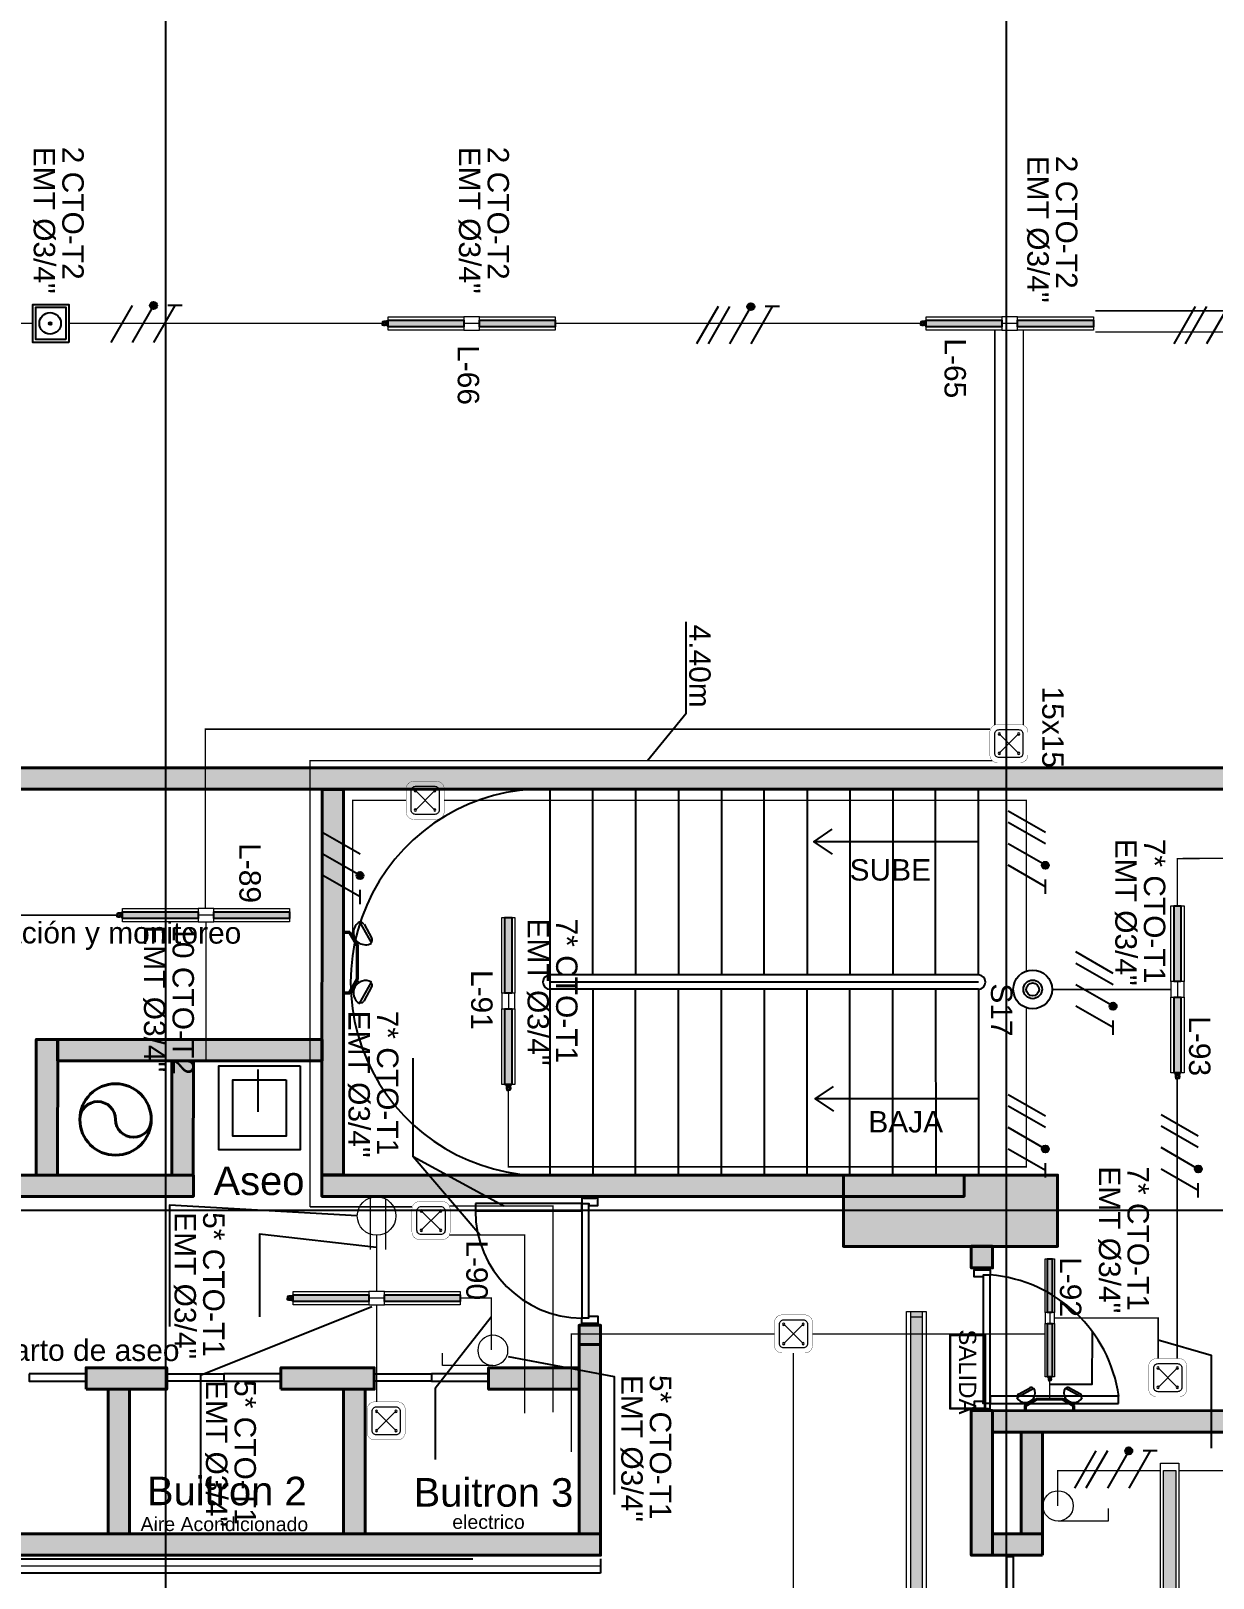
# Model space of a CAD drawing. Header units: millimetres. Extents: x -629 to 509, y -240 to 968.
# Drawn here: x 259.35 to 267.63, y 54.37 to 65.2 of the extents above; entities that cross this region are included whole.
import ezdxf
from ezdxf.lldxf.tags import DXFTag

# ---------------------------------------------------------------- set-up
doc = ezdxf.new("R2010")
doc.units = ezdxf.units.MM
for name, pattern in [('CONTINUA', [0]), ('DASHED2', [9.525, 6.35, -3.175]), ('HIDDEN', [9.525, 6.35, -3.175]), ('LÍNEAS_OCULTASX2', [0.75, 0.5, -0.25])]:
    doc.linetypes.add(name, pattern=pattern)
for name, color, linetype in [('-ALAMBRADO', 7, 'Continuous'), ('-CN-GYD-ILUMINACION-EM', 1, 'Continuous'), ('-CN-GYD-TEXTOS', 7, 'Continuous'), ('1amobla', 252, 'Continuous'), ('A-HATCH CONCRETO', 7, 'Continuous'), ('AMOBLAMIENTO', 253, 'Continuous'), ('AREA PARQUEO', 253, 'Continuous'), ('CAJA DE PASO', 86, 'Continuous'), ('GG_EMERGENCIA 03', 1, 'Continuous'), ('GG_LUMINARIA LED HERMETICA', 1, 'Continuous'), ('GG_PISO 2', 8, 'Continuous'), ('GG_PISO 3', 8, 'Continuous'), ('GG_PISO 4', 8, 'Continuous'), ('HACHTCOLUMNA', 252, 'Continuous'), ('LUMINARIA DE EMERGENCIA', 5, 'Continuous'), ('LUZ LED INDIRECTA', 7, 'Continuous'), ('PROYECCION', 251, 'DASHED2'), ('SENSOR MOVIMIENTO', 3, 'Continuous')]:
    doc.layers.add(name, color=color, linetype=linetype)
for name, color, linetype, lineweight in [('-CN-GYD-INTERRUPTORES DE PARED', 3, 'Continuous', 20), ('-CN-GYD-LUMINARIA CINTA LED', 4, 'Continuous', 18), ('-CN-GYD-TOMACORRIENTES', 1, 'Continuous', 18), ('-CN-GYD-TUBERÍA PRINCIPAL ILUMINACION', 5, 'Continuous', 5), ('-CN-GYD-TUBERÍA TOMACORRIENTE PVC', 86, 'Continuous', 18), ('-EL-Texto Tomas', 7, 'Continuous', 0), ('_TEXTO', 7, 'Continuous', 9), ('Estructura', 250, 'Continuous', 40), ('L', 7, 'Continuous', 15), ('LUMINARIA DE EMERGENCIA PARA SOBREPONER', 7, 'Continuous', 25), ('Muro', 250, 'Continuous', 40), ('TEXTOS', 250, 'Continuous', 20), ('Vidrio', 254, 'Continuous', 30)]:
    doc.layers.add(name, color=color, linetype=linetype, lineweight=lineweight)
doc.layers.add('DIM-25', color=7, linetype='Continuous', true_color=0xb5b5b5, plot=False)
for name, color, linetype, true_color in [('F-2', 7, 'Continuous', 0xc4c4c4), ('JCA_HATCH 254', 7, 'Continuous', 0xd1d1d1), ('MUEBLE', 7, 'Continuous', 0xcfcfcf)]:
    doc.layers.add(name, color=color, linetype=linetype, true_color=true_color)
doc.styles.add('GYD', font='arial.ttf', dxfattribs={"height": 2.5})
doc.styles.add('ROMANS', font='arial.ttf')
doc.styles.get("Standard").update_dxf_attribs({"font": 'arial.ttf'})
tags = doc.linetypes.add('EMT_LINE', pattern='A,0.5,-0.2,["EMT",Standard,S=0.1,R=0,X=-0.1,Y=-0.05],-0.25', length=0.95).pattern_tags.tags
tags[6] = DXFTag(74, 10)
pattern_1 = [(270, (73.633, -1.35), (10.40324, -6.00631), [1.50158, -10.51105]), (360, (73.6335, -2.101), (10.40324, 6.00631), [0.75079, -20.05569]), (360, (73.6335, -2.289), (10.40324, 6.00631), [0.60063, -20.20584]), (360, (73.6335, -1.9134), (10.40324, 6.00631), [0.60063, -20.20584]), (330, (73.633, -2.477), (10.40324, 6.00631), [0.4805, -11.53212]), (30, (73.633, -1.726), (4e-09, 12.01262), [0.4805, -11.53212])]
pattern_2 = [(0, (0, 0), (0, 6.985), [5.08, -1.905]), (90, (0, 0), (-6.985, 4e-16), [5.08, -1.905])]

# ---------------------------------------------------------------- blocks, each defined once
blk = doc.blocks.new('GG_HERMETICA')
h = blk.add_hatch()
h.set_pattern_fill('SWAMP', color=252, scale=0.472938, angle=270)
h.set_pattern_definition(pattern_1)
h.paths.add_polyline_path([(-20, -30), (-20, 17), (-550, 17), (-550, -30)])
h = blk.add_hatch()
h.set_pattern_fill('SWAMP', color=252, scale=0.472938, angle=270)
h.set_pattern_definition(pattern_1)
h.paths.add_polyline_path([(620, -30), (620, 17), (90, 17), (90, -30)])
at = {"layer": '-CN-GYD-INTERRUPTORES DE PARED', "color": 1, "extrusion": (0, 0, -1)}
for p, q in [((-550, -53), (-550, 40)), ((-550, 40), (-525, 40)), ((-525, 40), (-20, 40)), ((90, 40), (620, 40)), ((620, 40), (620, -53)), ((-20, -53), (-550, -53)), ((594, -53), (90, -53)), ((620, -53), (594, -53))]:
    blk.add_line(p, q, dxfattribs=at)
at = {"layer": '-CN-GYD-INTERRUPTORES DE PARED', "color": 1}
for p, q in [((90, 40), (-20, 40)), ((-20, 40), (-20, -53)), ((90, -53), (90, 40)), ((622, 6), (620, 6)), ((620, 6), (620, -6)), ((622, 10), (623, 11)), ((622, 8), (622, 10)), ((622, 7), (622, 8)), ((622, 5), (622, 7)), ((622, -6), (622, 6)), ((623, 4), (622, 5)), ((622, -3), (623, 1)), ((623, 11), (623, 11)), ((623, 11), (630, 11)), ((623, 1), (623, 4)), ((623, 1), (623, 1)), ((630, 11), (630, 6)), ((630, 6), (631, 6)), ((631, 6), (631, 9)), ((631, 9), (639, 9)), ((639, 9), (639, 6)), ((639, 6), (640, 6)), ((640, 10), (650, 10)), ((640, 6), (640, 10)), ((650, 10), (652, 8)), ((652, 8), (656, 8)), ((656, 8), (658, 8)), ((658, 8), (661, 5)), ((661, 5), (661, -6)), ((-20, -6), (90, -6)), ((620, -19), (620, -6)), ((622, -19), (620, -19)), ((622, -6), (622, -3)), ((622, -6), (622, -9)), ((622, -6), (622, -19)), ((622, -9), (623, -13)), ((623, -17), (622, -18)), ((622, -18), (622, -19)), ((622, -19), (622, -21)), ((622, -21), (622, -22)), ((622, -22), (623, -24)), ((623, -13), (623, -14)), ((623, -14), (623, -17)), ((623, -24), (623, -24)), ((623, -24), (630, -24)), ((630, -24), (630, -19)), ((630, -19), (631, -19)), ((631, -19), (631, -22)), ((631, -22), (639, -22)), ((639, -22), (639, -19)), ((639, -19), (640, -19)), ((640, -19), (640, -22)), ((640, -22), (650, -22)), ((650, -22), (652, -20)), ((652, -20), (656, -20)), ((656, -20), (658, -20)), ((658, -20), (661, -17)), ((661, -17), (661, -6))]:
    blk.add_line(p, q, dxfattribs=at)
for points in [[(623, 4), (630, 4)], [(623, 1), (630, 1)], [(629, 11), (629, 4), (629, 1), (629, -6)], [(630, 6), (630, -6)], [(631, 6), (631, -6)], [(639, 2), (631, 2)], [(639, 6), (639, -6)], [(640, 6), (640, -6)], [(640, 1), (650, 1), (650, 3), (640, 3)], [(650, 3), (652, 5)], [(650, 1), (652, -3)], [(652, 8), (652, -6)], [(-20, -53), (90, -53)], [(623, -14), (630, -14)], [(623, -17), (630, -17)], [(629, -24), (629, -17), (629, -14), (629, -6)], [(630, -19), (630, -6)], [(631, -19), (631, -6)], [(639, -15), (631, -15)], [(639, -19), (639, -6)], [(640, -19), (640, -6)], [(640, -14), (650, -14), (650, -15), (640, -15)], [(650, -14), (652, -10)], [(650, -15), (652, -17)], [(652, -20), (652, -6)]]:
    blk.add_lwpolyline(points, dxfattribs=at)
at = {"color": 1}
for points in [[(-20, 17), (-20, -30), (-550, -30), (-550, 17)], [(620, 17), (620, -30), (90, -30), (90, 17)]]:
    blk.add_lwpolyline(points, close=True, dxfattribs=at)
blk = doc.blocks.new('3x')
at = {"layer": '-ALAMBRADO'}
h = blk.add_hatch(color=256, dxfattribs=at)
edge = h.paths.add_edge_path()
edge.add_arc((0.078, 0.13), 0.025, 0, 360)
for p, q in [((-0.152, 0.13), (-0.302, -0.13)), ((-0.072, 0.13), (-0.222, -0.13)), ((0.078, 0.13), (-0.072, -0.13)), ((0.228, 0.13), (0.078, -0.13))]:
    blk.add_line(p, q, dxfattribs=at)
blk.add_lwpolyline([(0.278, 0.13), (0.178, 0.13)], dxfattribs=at)
blk.add_circle((0.078, 0.13), 0.025, dxfattribs=at)
blk = doc.blocks.new('*U60')
at = {"layer": '-ALAMBRADO'}
blk.add_blockref('3x', (0, 0), dxfattribs=at)
blk = doc.blocks.new('Caja de paso')
at = {"layer": '-CN-GYD-TUBERÍA TOMACORRIENTE PVC', "const_width": 0.00173}
blk.add_lwpolyline([(-0.1111, 0.0667), (-0.1111, -0.0667, 0.414214), (-0.0667, -0.1111), (0.0667, -0.1111, 0.414214), (0.1111, -0.0667), (0.1111, 0.0667, 0.414214), (0.0667, 0.1111), (-0.0667, 0.1111, 0.414214)], format="xyb", close=True, dxfattribs=at)
at = {"layer": '-CN-GYD-TUBERÍA TOMACORRIENTE PVC'}
blk.add_lwpolyline([(-0.0566, -0.0819), (0.0566, -0.0819, 0.414214), (0.0819, -0.0566), (0.0819, 0.0566, 0.414214), (0.0566, 0.0819), (-0.0566, 0.0819, 0.414214), (-0.0819, 0.0566), (-0.0819, -0.0566, 0.414214)], format="xyb", close=True, dxfattribs=at)
at = {"layer": '-CN-GYD-TUBERÍA TOMACORRIENTE PVC', "linetype": 'LÍNEAS_OCULTASX2'}
for points in [[(-0.0566, 0.0566), (0.0566, -0.0566)], [(0.0566, 0.0566), (-0.0566, -0.0566)]]:
    blk.add_lwpolyline(points, dxfattribs=at)
at = {"layer": '-CN-GYD-TUBERÍA TOMACORRIENTE PVC'}
for centre in [(-0.0566, 0.0566), (0.0566, 0.0566), (-0.0566, -0.0566), (0.0566, -0.0566)]:
    blk.add_circle(centre, 0.00665, dxfattribs=at)
blk = doc.blocks.new('*U67')
at = {"layer": '-CN-GYD-ILUMINACION-EM', "ltscale": 0.3}
for p, q in [((-145, 270), (-200, 170)), ((-114, 285), (-197, 136)), ((-119, 277), (-119, 277)), ((-193, 144), (-193, 144)), ((-145, -270), (-200, -170)), ((-114, -285), (-197, -136)), ((-193, -144), (-193, -144)), ((-119, -277), (-119, -277))]:
    blk.add_line(p, q, dxfattribs=at)
at = {"layer": '-CN-GYD-ILUMINACION-EM'}
for p, q in [((0, 217), (-46, 217)), ((0, -217), (0, 217)), ((-104, 116), (-104, -116)), ((-94, 114), (-94, -114)), ((0, 207), (-40, 207)), ((-40, -207), (0, -207)), ((-46, -217), (0, -217))]:
    blk.add_line(p, q, dxfattribs=at)
for points in [[(-46, 217), (-104, 116)], [(-96, 130), (-110, 138)], [(-40, 207), (-94, 114)], [(-56, 199), (-70, 208)], [(-96, -130), (-110, -138)], [(-46, -217), (-104, -116)], [(-40, -207), (-94, -114)], [(-56, -199), (-70, -208)]]:
    blk.add_lwpolyline(points, dxfattribs=at)
at = {"layer": '-CN-GYD-ILUMINACION-EM', "ltscale": 0.3}
for centre, radius, start, end in [((-156, 211), 85.5, 240.9715, 60.9715), ((-128, 260), 19.1, 60.9715, 150.9715), ((-183, 161), 19.1, 150.9715, 240.9715), ((-183, -161), 19.1, 119.0285, 209.0285), ((-156, -211), 85.5, 299.0285, 119.0285), ((-128, -260), 19.1, 209.0285, 299.0285)]:
    blk.add_arc(centre, radius, start, end, dxfattribs=at)
at = {"layer": '-CN-GYD-TEXTOS', "style": 'GYD'}
blk.add_attdef('5', (-68, -406), '', height=125, rotation=90, dxfattribs=at)
blk = doc.blocks.new('Tomas BD1')
at = {"lineweight": 0}
blk.add_line((0.115, -0.318), (0.115, 0.588), dxfattribs=at)
blk.add_lwpolyline([(-0.154, -0.297), (-0.154, 0.588)], dxfattribs=at)
blk.add_circle((0, 0), 0.338, dxfattribs=at)
at = {"layer": '-EL-Texto Tomas', "color": 7, "style": 'ROMANS'}
for tag, p, height, flags in [('POTENCIA(W)', (0.878, 0.595), 0.321, 9), ('TABLERO', (0.316, 0.654), 0.273, 8), ('CTO', (-0.059, 0.65), 0.273, 8)]:
    blk.add_attdef(tag, p, '', height=height, rotation=90, dxfattribs=dict(at, flags=flags))
at = {"layer": '-EL-Texto Tomas', "style": 'ROMANS', "flags": 9}
blk.add_attdef('USO', (-0.84, 0.589), '', height=0.35, rotation=90, dxfattribs=at)
blk = doc.blocks.new('O6C20-MDW')
at = {"layer": 'SENSOR MOVIMIENTO'}
for radius in [129, 62.1, 43.1]:
    blk.add_circle((63166, 32657), radius, dxfattribs=at)
blk = doc.blocks.new('A$Cc7fbbbd8')
at = {"layer": 'GG_EMERGENCIA 03', "ltscale": 0.3}
h = blk.add_hatch(dxfattribs=at)
h.set_pattern_fill('ANSI31', color=256, scale=0.0005, angle=90)
h.set_pattern_definition([(135, (0.0614115, 0.0595737), (-0.00112253, -0.00112253), [])])
edge = h.paths.add_edge_path()
edge.add_arc((0.0614, 0.1), 0.00475, 0, 360)
for points in [[(-0.005, 0.0348), (-0.005, 0.1606), (0.1278, 0.1606), (0.1278, 0.0348)], [(0.005, 0.0448), (0.005, 0.1506), (0.1178, 0.1506), (0.1178, 0.0448)]]:
    blk.add_lwpolyline(points, close=True, dxfattribs=at)
for radius in [0.0376, 0.00475]:
    blk.add_circle((0.0614, 0.1), radius, dxfattribs=at)
blk = doc.blocks.new('Salida_3.8W')
h = blk.add_hatch()
h.set_pattern_fill('ANGLE', color=256)
h.set_pattern_definition(pattern_2)
h.paths.add_polyline_path([(0.434, -0.01), (0.434, 0.303), (-0.434, 0.303), (-0.434, -0.01)])
h.paths.add_polyline_path([(-0.424, 0), (-0.424, 0.293), (0.424, 0.293), (0.424, 0)], flags=16)
h = blk.add_hatch()
h.set_pattern_fill('ANGLE', color=256)
h.set_pattern_definition(pattern_2)
h.paths.add_polyline_path([(0.434, -0.01), (0.434, 0.303), (-0.434, 0.303), (-0.434, -0.01)])
h.paths.add_polyline_path([(-0.424, 0), (-0.424, 0.293), (0.424, 0.293), (0.424, 0)], flags=16)
at = {"layer": 'L'}
h = blk.add_hatch(dxfattribs=at)
h.set_pattern_fill('ANGLE', color=3)
h.set_pattern_definition([(0, (-44.6785, -37.2514), (0, 6.985), [5.08, -1.905]), (90, (-44.6785, -37.2514), (-6.985, 4e-16), [5.08, -1.905])])
h.paths.add_polyline_path([(0.434, -0.01), (0.434, 0.303), (-0.434, 0.303), (-0.434, -0.01)])
h.paths.add_polyline_path([(-0.424, 0), (-0.424, 0.293), (0.424, 0.293), (0.424, 0)], flags=16)
h = blk.add_hatch(color=3, dxfattribs=at)
h.paths.add_polyline_path([(0.434, -0.01), (0.434, 0.303), (-0.434, 0.303), (-0.434, -0.01)])
h.paths.add_polyline_path([(-0.424, 0), (-0.424, 0.293), (0.424, 0.293), (0.424, 0)], flags=16)
at = {"layer": 'L', "color": 3}
for points in [[(-0.434, 0.303), (0.434, 0.303), (0.434, -0.01), (-0.434, -0.01)], [(-0.424, 0.293), (0.424, 0.293), (0.424, 0), (-0.424, 0)]]:
    blk.add_lwpolyline(points, close=True, dxfattribs=at)
at = {"layer": 'L', "color": 3, "insert": (0, 0.146, 712.661), "char_height": 0.15, "width": 0.84839, "attachment_point": 5}
blk.add_mtext('\\pxqc;SALIDA', dxfattribs=at)
blk = doc.blocks.new('2x')
at = {"layer": '-ALAMBRADO'}
h = blk.add_hatch(color=256, dxfattribs=at)
edge = h.paths.add_edge_path()
edge.add_arc((0.075, 0.13), 0.025, 0, 360)
for p, q in [((-0.075, 0.13), (-0.225, -0.13)), ((0.075, 0.13), (-0.075, -0.13)), ((0.225, 0.13), (0.075, -0.13))]:
    blk.add_line(p, q, dxfattribs=at)
blk.add_lwpolyline([(0.275, 0.13), (0.175, 0.13)], dxfattribs=at)
blk.add_circle((0.075, 0.13), 0.025, dxfattribs=at)
blk = doc.blocks.new('*U63')
at = {"layer": '-ALAMBRADO'}
blk.add_blockref('2x', (0, 0), dxfattribs=at)
blk = doc.blocks.new('A$C10cdf836')
at = {"layer": '-CN-GYD-INTERRUPTORES DE PARED', "color": 3, "extrusion": (0, 0, -1)}
for p, q in [((0, -0.211), (0, -0.125)), ((0.353, -0.211), (0, -0.211))]:
    blk.add_line(p, q, dxfattribs=at)
blk.add_circle((-0.353, -0.106), 0.106, dxfattribs=at)
blk = doc.blocks.new('Luminaria Lineal lumen')
at = {"layer": '-CN-GYD-INTERRUPTORES DE PARED'}
h = blk.add_hatch(dxfattribs=at)
h.set_pattern_fill('SWAMP', color=252, scale=0.5, angle=90)
h.set_pattern_definition([(90, (-99.318, -5.545), (-10.99852, 6.35), [1.5875, -11.1125]), (180, (-99.3185, -4.7517), (-10.99852, -6.35), [0.79375, -21.2033]), (180, (-99.3185, -4.553), (-10.99852, -6.35), [0.635, -21.36205]), (180, (-99.3185, -4.95), (-10.99852, -6.35), [0.635, -21.36205]), (150, (-99.318, -4.355), (-10.99852, -6.35), [0.508, -12.192]), (210, (-99.318, -5.149), (-5e-09, -12.7), [0.508, -12.192])])
h.paths.add_polyline_path([(-560, 25), (-560, -25), (560, -25), (560, 25)])
at = {"layer": '-CN-GYD-INTERRUPTORES DE PARED', "color": 4}
for points in [[(-571.9, -37), (-571.9, 37), (571.9, 37), (571.9, -37)], [(-560, -25), (-560, 25), (560, 25), (560, -25)]]:
    blk.add_lwpolyline(points, close=True, dxfattribs=at)
blk = doc.blocks.new('A$Cfe640b9a')
at = {"layer": '-CN-GYD-INTERRUPTORES DE PARED'}
h = blk.add_hatch(dxfattribs=at)
h.set_pattern_fill('SWAMP', color=252, scale=0.5, angle=90)
h.set_pattern_definition([(270, (-2.052306, -0.42678), (0.0663011, -0.0153116), [0.0038279, -0.02679527]), (5e-10, (-2.052306, -0.428697), (0.06630109, 0.01531158), [0.00478487, -0.1278173]), (5e-10, (-2.052306, -0.429175), (0.06630109, 0.01531158), [0.0038279, -0.1287743]), (5e-10, (-2.052306, -0.428218), (0.06630109, 0.01531158), [0.0038279, -0.1287743]), (346.9961, (-2.052306, -0.429654), (0.0663011, 0.01531158), [0.00272185, -0.0653243]), (13.0039, (-2.052306, -0.42774), (3e-11, 0.03062316), [0.00272185, -0.0653243])])
h.paths.add_polyline_path([(0.391, -0.5006), (0.391, -0.4212), (-6.0268, -0.4212), (-6.0268, -0.5006)])
h.paths.add_polyline_path([(0.391, -0.4303), (0.391, -0.4823), (0.391, -0.4417)], flags=17)
at = {"layer": '-CN-GYD-INTERRUPTORES DE PARED', "color": 4}
for p, q in [((-6.0583, -0.5293), (-6.0583, -0.3925)), ((-6.0583, -0.3925), (0.391, -0.3925)), ((0.391, -0.3925), (0.391, -0.5293)), ((-6.0268, -0.5006), (-6.0268, -0.4212)), ((-6.0268, -0.4212), (0.391, -0.4212)), ((0.357, -0.4212), (0.357, -0.5006)), ((0.391, -0.5293), (-6.0583, -0.5293)), ((0.391, -0.5006), (-6.0268, -0.5006))]:
    blk.add_line(p, q, dxfattribs=at)
blk = doc.blocks.new('estructura etapa 3')
at = {"layer": 'HACHTCOLUMNA', "transparency": 33554687}
h = blk.add_hatch(color=256, dxfattribs=at)
h.paths.add_polyline_path([(-91.651, -6658.124), (-91.651, -6657.624), (-92.35, -6657.624), (-92.35, -6658.124)])
h.paths.add_polyline_path([(-49.354, -6658.124), (-49.354, -6657.624), (-50.055, -6657.624), (-50.055, -6658.124)])
h.paths.add_polyline_path([(-56.053, -6658.124), (-56.053, -6657.624), (-56.753, -6657.624), (-56.753, -6658.124)])
h.paths.add_polyline_path([(-76.45, -6659.124), (-76.95, -6659.124), (-76.95, -6657.624), (-76.45, -6657.624)])
h.paths.add_polyline_path([(-83.95, -6659.124), (-84.45, -6659.124), (-84.45, -6657.624), (-83.95, -6657.624)])
h.paths.add_polyline_path([(-60.452, -6659.124), (-60.952, -6659.124), (-60.952, -6657.624), (-60.452, -6657.624)])
h.paths.add_polyline_path([(-67.95, -6659.124), (-68.45, -6659.124), (-68.45, -6657.624), (-67.95, -6657.624)])
h.paths.add_polyline_path([(-91.85, -6668.199), (-91.851, -6667.599), (-92.35, -6667.599), (-92.349, -6668.199)])
h.paths.add_polyline_path([(-49.354, -6668.199), (-49.354, -6667.599), (-49.854, -6667.599), (-49.854, -6668.199)])
h.paths.add_polyline_path([(-56.154, -6668.149), (-56.154, -6667.649), (-56.854, -6667.649), (-56.854, -6668.149)])
h.paths.add_polyline_path([(-59.952, -6667.649), (-59.952, -6668.149), (-61.452, -6668.149), (-61.452, -6667.649)])
h.paths.add_polyline_path([(-75.95, -6667.649), (-75.95, -6668.149), (-77.45, -6668.149), (-77.45, -6667.649)])
h.paths.add_polyline_path([(-68.95, -6667.649), (-68.95, -6668.149), (-67.45, -6668.149), (-67.45, -6667.649)])
h.paths.add_polyline_path([(-84.95, -6667.649), (-84.95, -6668.149), (-83.45, -6668.149), (-83.45, -6667.649)])
h.paths.add_polyline_path([(-91.85, -6676.199), (-91.85, -6675.599), (-92.349, -6675.599), (-92.349, -6676.199)])
h.paths.add_polyline_path([(-49.354, -6676.199), (-49.354, -6675.599), (-49.854, -6675.599), (-49.854, -6676.199)])
h.paths.add_polyline_path([(-56.154, -6676.149), (-56.154, -6675.649), (-56.754, -6675.649), (-56.754, -6676.149)])
h.paths.add_polyline_path([(-59.952, -6675.649), (-59.952, -6676.149), (-61.452, -6676.149), (-61.452, -6675.649)])
h.paths.add_polyline_path([(-75.95, -6675.649), (-75.95, -6676.149), (-77.45, -6676.149), (-77.45, -6675.649)])
h.paths.add_polyline_path([(-68.95, -6675.649), (-68.95, -6676.149), (-67.45, -6676.149), (-67.45, -6675.649)])
h.paths.add_polyline_path([(-84.95, -6675.649), (-84.95, -6676.149), (-83.45, -6676.149), (-83.45, -6675.649)])
h.paths.add_polyline_path([(-91.847, -6686.299), (-91.851, -6685.699), (-92.35, -6685.699), (-92.346, -6686.299)])
h.paths.add_polyline_path([(-49.354, -6686.299), (-49.354, -6685.699), (-49.854, -6685.699), (-49.854, -6686.299)])
h.paths.add_polyline_path([(-56.154, -6686.249), (-56.154, -6685.749), (-56.754, -6685.749), (-56.754, -6686.249)])
h.paths.add_polyline_path([(-59.952, -6685.749), (-59.952, -6686.249), (-61.452, -6686.249), (-61.452, -6685.749)])
h.paths.add_polyline_path([(-75.95, -6685.749), (-75.95, -6686.249), (-77.45, -6686.249), (-77.45, -6685.749)])
h.paths.add_polyline_path([(-68.95, -6685.749), (-68.95, -6686.249), (-67.45, -6686.249), (-67.45, -6685.749)])
h.paths.add_polyline_path([(-84.95, -6685.749), (-84.95, -6686.249), (-83.45, -6686.249), (-83.45, -6685.749)])
h.paths.add_polyline_path([(-49.353, -6694.294), (-49.354, -6693.699), (-49.855, -6693.699), (-49.854, -6694.294)])
h.paths.add_polyline_path([(-56.054, -6694.249), (-56.054, -6693.749), (-56.753, -6693.749), (-56.753, -6694.249)])
h.paths.add_polyline_path([(-91.651, -6694.249), (-91.651, -6693.749), (-92.35, -6693.749), (-92.35, -6694.249)])
h.paths.add_polyline_path([(-59.952, -6693.749), (-59.952, -6694.249), (-61.452, -6694.249), (-61.452, -6693.749)])
h.paths.add_polyline_path([(-75.95, -6693.749), (-75.95, -6694.249), (-77.45, -6694.249), (-77.45, -6693.749)])
h.paths.add_polyline_path([(-68.95, -6693.749), (-68.95, -6694.249), (-67.45, -6694.249), (-67.45, -6693.749)])
h.paths.add_polyline_path([(-84.95, -6693.749), (-84.95, -6694.249), (-83.45, -6694.249), (-83.45, -6693.749)])
h.paths.add_polyline_path([(-49.359, -6703.974), (-49.359, -6703.374), (-49.859, -6703.374), (-49.859, -6703.974)])
h.paths.add_polyline_path([(-56.054, -6703.924), (-56.054, -6703.424), (-56.753, -6703.424), (-56.753, -6703.924)])
h.paths.add_polyline_path([(-67.95, -6704.924), (-67.95, -6703.424), (-68.45, -6703.424), (-68.45, -6704.924)])
h.paths.add_polyline_path([(-91.651, -6703.924), (-91.651, -6703.424), (-92.35, -6703.424), (-92.35, -6703.924)])
h.paths.add_polyline_path([(-61.847, -6703.424), (-60.347, -6703.424), (-60.347, -6703.924), (-61.847, -6703.924)])
h.paths.add_polyline_path([(-83.95, -6704.924), (-83.95, -6703.424), (-84.45, -6703.424), (-84.45, -6704.924)])
h.paths.add_polyline_path([(-76.45, -6704.924), (-76.45, -6703.424), (-76.95, -6703.424), (-76.95, -6704.924)])
h.paths.add_polyline_path([(-49.354, -6711.949), (-49.354, -6711.449), (-50.054, -6711.449), (-50.054, -6711.949)])
h.paths.add_polyline_path([(-55.954, -6711.949), (-55.954, -6711.449), (-56.654, -6711.449), (-56.654, -6711.949)])
h.paths.add_polyline_path([(-91.65, -6711.949), (-91.65, -6711.449), (-92.35, -6711.449), (-92.35, -6711.949)])
h.paths.add_polyline_path([(-60.952, -6711.949), (-60.952, -6709.549), (-60.452, -6709.549), (-60.452, -6711.949)])
h.paths.add_polyline_path([(-68.45, -6709.549), (-68.45, -6711.949), (-67.95, -6711.949), (-67.95, -6709.549)])
h.paths.add_polyline_path([(-76.95, -6709.549), (-76.95, -6711.949), (-76.45, -6711.949), (-76.45, -6709.549)])
h.paths.add_polyline_path([(-83.95, -6709.549), (-83.95, -6711.949), (-84.45, -6711.949), (-84.45, -6709.549)])
at = {"layer": 'Estructura', "transparency": 33554687}
blk.add_lwpolyline([(-61.847, -6703.424), (-60.347, -6703.424), (-60.347, -6703.924), (-61.847, -6703.924)], close=True, dxfattribs=at)
blk = doc.blocks.new('A$Caedca3e0')
at = {"layer": 'A-HATCH CONCRETO', "ltscale": 0.03}
h = blk.add_hatch(color=256, dxfattribs=at)
h.dxf.hatch_style = 1
h.paths.add_polyline_path([(15.475, 10.489), (15.325, 10.489), (15.325, 10.338), (15.475, 10.338)])
at = {"layer": 'JCA_HATCH 254', "linetype": 'Continuous', "ltscale": 0.3, "transparency": 33554687}
h = blk.add_hatch(color=256, dxfattribs=at)
h.dxf.hatch_style = 1
h.paths.add_polyline_path([(26.774, 13.839), (5.488, 13.839), (5.488, 13.689), (26.774, 13.689)])
h = blk.add_hatch(color=256, dxfattribs=at)
h.dxf.hatch_style = 1
h.paths.add_polyline_path([(10.779, 13.688), (10.778, 10.989), (10.929, 10.989), (10.929, 13.688)])
h = blk.add_hatch(color=256, dxfattribs=at)
h.dxf.hatch_style = 1
h.paths.add_polyline_path([(10.778, 11.938), (8.927, 11.938), (8.927, 11.788), (10.778, 11.788)])
h.paths.add_polyline_path([(8.927, 11.938), (8.927, 10.988), (9.728, 10.988), (9.728, 11.788), (9.878, 11.785), (9.878, 10.838), (8.328, 10.838), (8.328, 10.988), (8.778, 10.988), (8.778, 11.938)])
h = blk.add_hatch(color=256, dxfattribs=at)
h.dxf.hatch_style = 1
h.paths.add_polyline_path([(15.275, 10.988), (10.778, 10.988), (10.778, 10.838), (15.275, 10.838)])
h = blk.add_hatch(color=256, dxfattribs=at)
h.dxf.hatch_style = 1
h.paths.add_polyline_path([(12.729, 8.475), (12.579, 8.475), (12.579, 9.936), (12.729, 9.936)])
h = blk.add_hatch(color=256, dxfattribs=at)
h.dxf.hatch_style = 1
h.paths.add_polyline_path([(9.127, 9.488), (9.127, 9.638), (9.691, 9.638), (9.691, 9.488)])
h = blk.add_hatch(color=256, dxfattribs=at)
h.dxf.hatch_style = 1
h.paths.add_polyline_path([(10.491, 9.488), (10.491, 9.638), (11.145, 9.638), (11.145, 9.488)])
h = blk.add_hatch(color=256, dxfattribs=at)
h.dxf.hatch_style = 1
h.paths.add_polyline_path([(12.579, 9.488), (12.579, 9.638), (11.945, 9.638), (11.945, 9.488)])
h = blk.add_hatch(color=256, dxfattribs=at)
h.dxf.hatch_style = 1
h.paths.add_polyline_path([(9.431, 8.475), (9.281, 8.475), (9.281, 9.488), (9.431, 9.488)])
h = blk.add_hatch(color=256, dxfattribs=at)
h.dxf.hatch_style = 1
h.paths.add_polyline_path([(11.08, 8.475), (10.93, 8.475), (10.93, 9.488), (11.08, 9.488)])
h = blk.add_hatch(color=256, dxfattribs=at)
h.dxf.hatch_style = 1
h.paths.add_polyline_path([(15.475, 8.325), (15.325, 8.325), (15.325, 9.338), (15.475, 9.338)])
h = blk.add_hatch(color=256, dxfattribs=at)
h.dxf.hatch_style = 1
h.paths.add_polyline_path([(18.623, 9.187), (18.623, 9.337), (15.475, 9.338), (15.475, 9.188)])
h = blk.add_hatch(color=256, dxfattribs=at)
h.dxf.hatch_style = 1
h.paths.add_polyline_path([(15.825, 8.475), (15.675, 8.475), (15.675, 9.188), (15.825, 9.188)])
h = blk.add_hatch(color=256, dxfattribs=at)
h.dxf.hatch_style = 1
h.paths.add_polyline_path([(5.488, 8.475), (12.729, 8.475), (12.729, 8.325), (5.488, 8.325)])
h = blk.add_hatch(color=256, dxfattribs=at)
h.dxf.hatch_style = 1
h.paths.add_polyline_path([(15.825, 8.325), (15.825, 8.475), (15.475, 8.475), (15.475, 8.325)])
at = {"layer": '1amobla', "linetype": 'Continuous', "ltscale": 0.3}
for p, q in [((12.375, 13.689), (12.375, 10.99)), ((12.675, 12.389), (12.675, 13.689)), ((12.975, 13.689), (12.975, 12.389)), ((13.275, 13.689), (13.275, 12.389)), ((13.575, 13.689), (13.575, 12.389)), ((13.875, 12.389), (13.875, 13.689)), ((14.175, 13.689), (14.175, 12.389)), ((14.475, 13.689), (14.475, 12.389)), ((14.775, 13.689), (14.775, 12.389)), ((15.075, 12.389), (15.075, 13.689)), ((12.61, 9.936), (12.697, 9.936))]:
    blk.add_line(p, q, dxfattribs=at)
at = {"layer": '1amobla', "linetype": 'CONTINUA', "ltscale": 0.3}
for p, q in [((15.375, 12.389), (15.375, 13.689)), ((12.675, 12.289), (12.675, 10.99)), ((12.975, 10.99), (12.975, 12.289)), ((13.275, 10.99), (13.275, 12.289)), ((13.575, 10.99), (13.575, 12.289)), ((13.875, 12.289), (13.875, 10.99)), ((14.175, 10.99), (14.175, 12.289)), ((14.475, 10.99), (14.475, 12.289)), ((14.775, 10.99), (14.775, 12.289)), ((15.075, 12.289), (15.076, 10.988)), ((15.375, 12.289), (15.375, 10.99))]:
    blk.add_line(p, q, dxfattribs=at)
at = {"layer": '1amobla', "linetype": 'Continuous', "ltscale": 0.3}
blk.add_lwpolyline([(15.325, 10.338), (15.325, 10.489), (14.43, 10.489), (14.43, 10.838), (12.729, 10.838)], dxfattribs=at)
at = {"layer": 'AMOBLAMIENTO'}
blk.add_line((10.33, 11.727), (10.33, 11.431), dxfattribs=at)
for points in [[(10.625, 11.753), (10.625, 11.164), (10.057, 11.164), (10.057, 11.753)], [(10.527, 11.655), (10.527, 11.261), (10.154, 11.261), (10.154, 11.655)]]:
    blk.add_lwpolyline(points, close=True, dxfattribs=at)
at = {"layer": 'AREA PARQUEO'}
for p, q in [((15.375, 12.389), (12.375, 12.389)), ((15.375, 12.339), (12.375, 12.339)), ((15.375, 12.289), (12.375, 12.289))]:
    blk.add_line(p, q, dxfattribs=at)
for centre, start, end in [((12.375, 12.339), 90, 270), ((15.375, 12.339), 270, 90)]:
    blk.add_arc(centre, 0.05, start, end, dxfattribs=at)
at = {"layer": 'DIM-25'}
for centre, radius, start, end in [((12.604, 10.737), 0.751, 180.044, 269.4867), ((15.38, 9.304), 0.987, 7.8945, 85.4314)]:
    blk.add_arc(centre, radius, start, end, dxfattribs=at)
at = {"layer": 'F-2'}
for points in [[(12.61, 10.838), (12.61, 10.826), (12.697, 10.826), (12.697, 10.838)], [(12.648, 10.775), (12.71, 10.775), (12.71, 10.826), (12.598, 10.826), (12.598, 10.788), (12.648, 10.788), (12.648, 10.775)], [(12.598, 10.788), (12.598, 9.987), (12.648, 9.987), (12.648, 10.788)], [(15.408, 10.287), (15.408, 10.275), (15.346, 10.275), (15.346, 10.325), (15.458, 10.325), (15.458, 10.287)], [(15.446, 10.338), (15.446, 10.325), (15.359, 10.325), (15.359, 10.338)], [(15.458, 9.389), (15.458, 10.287), (15.408, 10.287), (15.408, 9.389)], [(12.648, 9.987), (12.648, 9.999), (12.71, 9.999), (12.71, 9.949), (12.598, 9.949), (12.598, 9.987)], [(12.61, 9.936), (12.61, 9.949), (12.697, 9.949), (12.697, 9.936)], [(15.408, 9.401), (15.346, 9.401), (15.346, 9.351), (15.458, 9.351), (15.458, 9.389), (15.408, 9.389), (15.408, 9.401)], [(15.446, 9.338), (15.446, 9.351), (15.359, 9.351), (15.359, 9.338)]]:
    blk.add_lwpolyline(points, dxfattribs=at)
for points in [[(8.727, 9.595), (8.727, 9.544), (9.127, 9.544), (9.127, 9.595)], [(10.091, 9.595), (10.091, 9.544), (9.691, 9.544), (9.691, 9.595)], [(10.091, 9.595), (10.091, 9.544), (10.491, 9.544), (10.491, 9.595)], [(11.545, 9.595), (11.545, 9.544), (11.145, 9.544), (11.145, 9.595)], [(11.545, 9.595), (11.545, 9.544), (11.945, 9.544), (11.945, 9.595)]]:
    blk.add_lwpolyline(points, close=True, dxfattribs=at)
at = {"layer": 'GG_PISO 3'}
for points in [[(15.372, 13.322), (14.222, 13.322), (14.351, 13.409)], [(15.236, 13.322), (14.222, 13.322), (14.351, 13.236)], [(15.382, 11.522), (14.231, 11.522), (14.361, 11.609)], [(15.246, 11.522), (14.231, 11.522), (14.361, 11.436)]]:
    blk.add_lwpolyline(points, dxfattribs=at)
at = {"layer": 'MUEBLE', "linetype": 'HIDDEN'}
for points in [[(12.598, 10.737), (12.598, 10.788), (11.854, 10.788), (11.854, 10.737)], [(15.458, 9.439), (15.458, 9.389), (16.357, 9.389), (16.357, 9.439)]]:
    blk.add_lwpolyline(points, close=True, dxfattribs=at)
at = {"layer": 'Muro'}
for points in [[(26.774, 13.839), (5.488, 13.839), (5.488, 13.689), (26.774, 13.689)], [(8.928, 11.938), (8.927, 10.988), (8.777, 10.988), (8.778, 11.938)], [(10.779, 11.938), (8.927, 11.938), (8.927, 11.788), (10.779, 11.788)], [(9.878, 11.788), (9.877, 10.988), (9.727, 10.988), (9.728, 11.788)], [(9.878, 10.988), (8.328, 10.988), (8.328, 10.838), (9.878, 10.838)], [(15.275, 10.988), (10.778, 10.988), (10.778, 10.838), (15.275, 10.838)], [(15.475, 10.489), (15.325, 10.489), (15.325, 10.338), (15.475, 10.338)], [(12.729, 8.475), (12.579, 8.475), (12.579, 9.936), (12.729, 9.936)], [(12.729, 8.475), (12.579, 8.475), (12.579, 9.8), (12.729, 9.8)], [(9.127, 9.488), (9.127, 9.638), (9.691, 9.638), (9.691, 9.488)], [(10.491, 9.488), (10.491, 9.638), (11.145, 9.638), (11.145, 9.488)], [(12.579, 9.488), (12.579, 9.638), (11.945, 9.638), (11.945, 9.488)], [(9.431, 8.475), (9.281, 8.475), (9.281, 9.488), (9.431, 9.488)], [(11.08, 8.475), (10.93, 8.475), (10.93, 9.488), (11.08, 9.488)], [(15.475, 8.325), (15.325, 8.325), (15.325, 9.338), (15.475, 9.338)], [(18.623, 9.187), (18.623, 9.337), (15.475, 9.338), (15.475, 9.188)], [(15.825, 8.475), (15.675, 8.475), (15.675, 9.188), (15.825, 9.188)], [(5.488, 8.475), (12.729, 8.475), (12.729, 8.325), (5.488, 8.325)], [(15.825, 8.325), (15.825, 8.475), (15.475, 8.475), (15.475, 8.325)]]:
    blk.add_lwpolyline(points, close=True, dxfattribs=at)
for points, elevation in [([(10.779, 13.688), (10.778, 10.989), (10.929, 10.989), (10.929, 13.688)], 1207.545), ([(9.127, 9.488), (9.127, 9.638), (9.691, 9.638), (9.691, 9.488)], 2415.091), ([(9.431, 8.475), (9.281, 8.475), (9.281, 9.488), (9.431, 9.488)], 2415.091), ([(11.08, 8.475), (10.93, 8.475), (10.93, 9.488), (11.08, 9.488)], 1207.545)]:
    blk.add_lwpolyline(points, close=True, dxfattribs=dict(at, elevation=elevation))
at = {"layer": 'Muro', "ltscale": 0.1}
blk.add_lwpolyline([(9.083, 11.377, -1), (9.333, 11.377, 1), (9.583, 11.377)], format="xyb", dxfattribs=at)
blk.add_circle((9.333, 11.377), 0.25, dxfattribs=at)
at = {"layer": 'PROYECCION', "ltscale": 3}
blk.add_lwpolyline([(15.572, 6.554), (15.622, 6.554), (15.622, 8.314), (15.572, 8.314)], close=True, dxfattribs=at)
at = {"layer": 'PROYECCION'}
blk.add_arc((12.333, 12.338), 1.354, 85.3087, 274.6913, dxfattribs=at)
at = {"layer": 'Vidrio'}
blk.add_blockref('estructura etapa 3', (76.277, 6714.412), dxfattribs=at)
at = {"layer": 'GG_PISO 3', "char_height": 0.15, "attachment_point": 1, "rotation": 360}
for s, insert in [('SUBE', (14.473, 13.2)), ('BAJA', (14.604, 11.436))]:
    blk.add_mtext_dynamic_manual_height_columns(s, width=0.89145, gutter_width=5, heights=[0], dxfattribs=dict(at, insert=insert))
at = {"layer": 'TEXTOS', "color": 8}
for s, p in [('Cuarto automatización y monitoreo', (6.964, 12.612)), ('Cuarto de aseo', (8.348, 9.687))]:
    blk.add_text(s, height=0.15, rotation=359.9331, dxfattribs=at).set_placement(p)

msp = doc.modelspace()

# ---------------------------------------------------------------- linework, layer by layer
at = {"layer": '-CN-GYD-INTERRUPTORES DE PARED', "color": 3, "extrusion": (0, 0, -1)}
for p, q in [((262.232, 55.86), (262.232, 55.946)), ((262.584, 55.86), (262.232, 55.86))]:
    msp.add_line(p, q, dxfattribs=at)
msp.add_circle((-262.584, 55.965), 0.106, dxfattribs=at)
at = {"layer": '-CN-GYD-TUBERÍA PRINCIPAL ILUMINACION', "linetype": 'EMT_LINE', "ltscale": 15, "const_width": 0.01}
for points in [[(266.802, 63.245), (267.986, 63.245)], [(258.402, 63.157), (259.363, 63.157)], [(259.614, 63.157), (261.809, 63.157)], [(263.02, 63.157), (265.578, 63.157)], [(266.099, 63.11), (266.099, 60.345)], [(266.299, 63.11), (266.299, 60.345)], [(266.802, 63.096), (267.968, 63.096)], [(266.065, 60.315), (260.571, 60.315), (260.571, 59.06)], [(266.082, 60.095), (261.304, 60.095), (261.304, 56.97)], [(261.977, 59.817), (261.602, 59.817), (261.602, 58.845)], [(266.319, 58.62), (266.319, 59.817), (262.243, 59.817)], [(267.377, 59.078), (267.377, 59.409), (267.741, 59.411)], [(258.178, 59.013), (259.95, 59.013)], [(260.576, 58.967), (260.576, 57.993)], [(266.501, 58.492), (267.331, 58.492)], [(266.319, 58.364), (266.319, 57.25), (262.692, 57.25), (262.692, 57.786)], [(267.376, 55.908), (267.376, 57.868)], [(262.018, 56.97), (261.304, 56.97)], [(262.282, 56.976), (263.005, 56.976), (263.005, 55.53)], [(261.77, 56.377), (261.77, 56.771)], [(262.279, 56.773), (262.806, 56.773), (262.806, 55.524)], [(261.77, 56.284), (261.77, 55.605)], [(262.355, 56.331), (262.573, 56.331), (262.573, 55.968)], [(266.516, 56.192), (267.243, 56.192), (267.243, 55.908)], [(264.554, 56.08), (263.133, 56.08), (263.133, 55.253)], [(264.822, 56.08), (266.451, 56.08)], [(264.689, 53.501), (264.689, 55.946)], [(266.483, 55.751), (266.483, 55.627)], [(266.54, 54.876), (266.54, 55.123), (267.26, 55.123)], [(267.389, 55.123), (269.84, 55.123)]]:
    msp.add_lwpolyline(points, dxfattribs=at)
for points in [[(263.666, 60.095), (263.938, 60.427), (263.938, 61.067)], [(262.662, 56.976), (262.025, 57.32), (262.025, 58.011)], [(262.492, 56.773), (262.025, 57.32)], [(261.635, 56.906), (260.319, 56.983), (260.319, 56.132)], [(261.77, 56.685), (260.949, 56.778), (260.949, 56.201)], [(261.736, 56.271), (260.537, 55.79), (260.537, 54.992)], [(262.573, 56.197), (262.179, 55.698), (262.179, 55.201)], [(266.483, 55.729), (266.78, 55.728), (266.782, 56.092)], [(267.243, 56.039), (267.613, 55.932), (267.613, 55.28)], [(262.691, 55.921), (263.434, 55.781), (263.434, 54.956)]]:
    msp.add_lwpolyline(points)
at = {"layer": 'GG_PISO 2', "color": 252, "true_color": 0x939598}
for points in [[(266.179, 103.132), (266.179, 48.447)], [(260.291, 101.167), (260.291, 45.79)], [(277.874, 56.944), (230.799, 56.944)]]:
    msp.add_lwpolyline(points, dxfattribs=at)
at = {"layer": 'GG_PISO 4', "ltscale": 0.1}
msp.add_circle((259.942, 57.582), 0.25, dxfattribs=at)
at = {"layer": 'LUZ LED INDIRECTA', "linetype": 'DASHED2'}
msp.add_lwpolyline([(256.094, 54.505), (263.338, 54.505), (263.338, 54.405), (256.094, 54.405)], close=True, dxfattribs=at)
at = {"layer": 'LUZ LED INDIRECTA', "color": 40, "linetype": 'CONTINUA', "ltscale": 0.3, "true_color": 0xf8d731, "const_width": 0.01}
msp.add_lwpolyline([(256.095, 54.455), (263.338, 54.455)], dxfattribs=at)

# ---------------------------------------------------------------- block references
at = {"layer": '-CN-GYD-INTERRUPTORES DE PARED', "xscale": -1}
msp.add_blockref('A$C10cdf836', (266.895, 54.982), dxfattribs=at)
at = {"layer": '-CN-GYD-LUMINARIA CINTA LED', "xscale": 1.1, "rotation": 90}
msp.add_blockref('A$Cfe640b9a', (265.089, 55.806), dxfattribs=at)
at = {"layer": '-CN-GYD-LUMINARIA CINTA LED', "xscale": 0.004378978691032488, "yscale": 0.001751591476412995, "zscale": 0.4965141192981717, "rotation": 269.9999999999972}
msp.add_blockref('Luminaria Lineal lumen', (267.324, 52.671), dxfattribs=at)
at = {"layer": '-CN-GYD-TOMACORRIENTES', "lineweight": 0, "xscale": 0.4, "yscale": 0.4, "zscale": 0.4, "rotation": 180}
msp.add_blockref('Tomas BD1', (261.77, 56.906), dxfattribs=at)
msp.add_blockref('A$Caedca3e0', (250.609, 46.205))
at = {"layer": '_TEXTO', "linetype": 'Continuous', "ltscale": 10}
for name, p, zscale in [('*U63', (260.133, 63.152), 0.5), ('*U60', (264.313, 63.144), 320), ('*U60', (267.654, 63.144), 320), ('*U60', (266.959, 55.131), 320)]:
    msp.add_blockref(name, p, dxfattribs=dict(at, zscale=zscale))
at = {"layer": '_TEXTO', "linetype": 'Continuous', "ltscale": 10, "rotation": 270}
for name, p, zscale in [('*U60', (266.323, 59.44), 320), ('*U63', (261.524, 59.365), 0.5), ('*U60', (266.797, 58.453), 320), ('*U60', (266.323, 57.453), 320), ('*U60', (267.394, 57.313), 320)]:
    msp.add_blockref(name, p, dxfattribs=dict(at, zscale=zscale))
at = {"layer": 'CAJA DE PASO', "linetype": 'Continuous', "ltscale": 10, "xscale": -1.2, "yscale": 1.2, "zscale": 1.523145158877299, "rotation": 180}
for p in [(266.198, 60.214), (262.11, 59.817), (262.151, 56.874), (264.689, 56.08), (267.31, 55.774), (261.837, 55.471)]:
    msp.add_blockref('Caja de paso', p, dxfattribs=at)
at = {"layer": 'GG_LUMINARIA LED HERMETICA'}
for p, xscale, yscale, zscale, rotation in [((262.47, 63.15), 0.001, 0.001, 0.001, 180), ((266.239, 63.15), 0.001, 0.001, 0.001, 180), ((260.611, 59.007), 0.001, 0.001, 0.001, 180), ((267.384, 58.528), 0.001, 0.001, 0.001, 270), ((262.699, 58.447), 0.001, 0.001, 0.001, 270), ((266.488, 56.217), 0.0007053010507170863, 0.0007053010507170863, 0.0007053010507170863, 270), ((261.805, 56.324), 0.001, 0.001, 0.001, 180)]:
    msp.add_blockref('GG_HERMETICA', p, dxfattribs=dict(at, xscale=xscale, yscale=yscale, zscale=zscale, rotation=rotation))
at = {"layer": 'L', "xscale": 0.6, "yscale": 0.8, "rotation": 270}
msp.add_blockref('Salida_3.8W', (265.791, 55.814), dxfattribs=at)
at = {"layer": 'LUMINARIA DE EMERGENCIA', "linetype": 'Continuous', "ltscale": 10}
for p, xscale, yscale, zscale, rotation in [((261.537, 58.68, 1207.545), 0.001, 0.001, 0.001, 179.9999999999999), ((266.482, 55.543), 0.0008022468427576315, 0.0008022468427576315, 0.0008022468427576315, 269.9999999999999)]:
    msp.add_blockref('*U67', p, dxfattribs=dict(at, xscale=xscale, yscale=yscale, zscale=zscale, rotation=rotation))
at = {"layer": 'LUMINARIA DE EMERGENCIA PARA SOBREPONER', "xscale": 2, "yscale": 2, "zscale": 2, "rotation": 89.99999999999997}
msp.add_blockref('A$Cc7fbbbd8', (259.684, 63.034), dxfattribs=at)
at = {"layer": 'SENSOR MOVIMIENTO', "lineweight": 0, "xscale": 0.00105193048980394, "yscale": 0.00105193048980394, "zscale": 0.00105193048980394}
msp.add_blockref('O6C20-MDW', (199.918, 24.14), dxfattribs=at)

# ---------------------------------------------------------------- texts
at = {"layer": 'GG_PISO 4'}
for s, height, rotation, p in [('Aseo', 0.2, 0.0669, (260.628, 57.052)), ('Buitron 2', 0.2, 359.9331, (260.162, 54.881)), ('Buitron 3 ', 0.2, 359.9331, (262.029, 54.871)), ('Aire Acondicionado', 0.09752, 359.9331, (260.117, 54.7)), ('electrico', 0.0975, 359.9331, (262.3, 54.715))]:
    msp.add_text(s, height=height, rotation=rotation, dxfattribs=at).set_placement(p)
at = {"layer": 'TEXTOS', "char_height": 0.15, "width": 1.36121, "attachment_point": 1, "rotation": 270}
for s, insert in [('\\A1;\\pxsm0.8;2 CTO-T2\\PEMT Ø3/4"       ', (259.719, 64.394)), ('\\A1;\\pxsm0.8;2 CTO-T2\\PEMT Ø3/4"       ', (262.697, 64.394)), ('\\A1;\\pxsm0.8;2 CTO-T2\\PEMT Ø3/4"       ', (266.677, 64.331)), ('\\A1;\\pxsm0.8;7* CTO-T1\\PEMT Ø3/4"       ', (267.293, 59.548)), ('\\A1;\\pxsm0.8;7* CTO-T1\\PEMT Ø3/4"       ', (263.177, 58.989)), ('\\A1;\\pxsm0.8;10 CTO-T2\\PEMT Ø3/4"       ', (260.491, 58.942)), ('\\A1;\\pxsm0.8;7* CTO-T1\\PEMT Ø3/4"       ', (261.923, 58.344)), ('\\A1;\\pxsm0.8;7* CTO-T1\\PEMT Ø3/4"       ', (267.178, 57.254)), ('\\A1;\\pxsm0.8;5* CTO-T1\\PEMT Ø3/4"       ', (260.705, 56.933, 1207.545)), ('\\A1;\\pxsm0.8;5* CTO-T1\\PEMT Ø3/4"       ', (260.925, 55.757)), ('\\A1;\\pxsm0.8;5* CTO-T1\\PEMT Ø3/4"       ', (263.833, 55.793))]:
    msp.add_mtext(s, dxfattribs=dict(at, insert=insert))
at = {"layer": 'TEXTOS', "char_height": 0.15, "attachment_point": 1, "rotation": 270}
for s, width, insert in [('L-66', 0.19596, (262.488, 63.005)), ('L-65', 0.19596, (265.897, 63.052)), ('\\pxqc;4.40m', 0.76053, (264.109, 61.137)), ('15x15', 0.19596, (266.581, 60.614)), ('L-89', 0.19596, (260.959, 59.517)), ('L-91', 0.19596, (262.582, 58.629)), ('\\pxqc;S17', 0.29245, (266.222, 58.495)), ('L-93', 0.19596, (267.609, 58.305)), ('L-90', 0.19596, (262.548, 56.736)), ('L-92', 0.19596, (266.705, 56.618))]:
    msp.add_mtext_dynamic_manual_height_columns(s, width=width, gutter_width=0.325, heights=[0], dxfattribs=dict(at, insert=insert))

doc.saveas('drawing.dxf')
